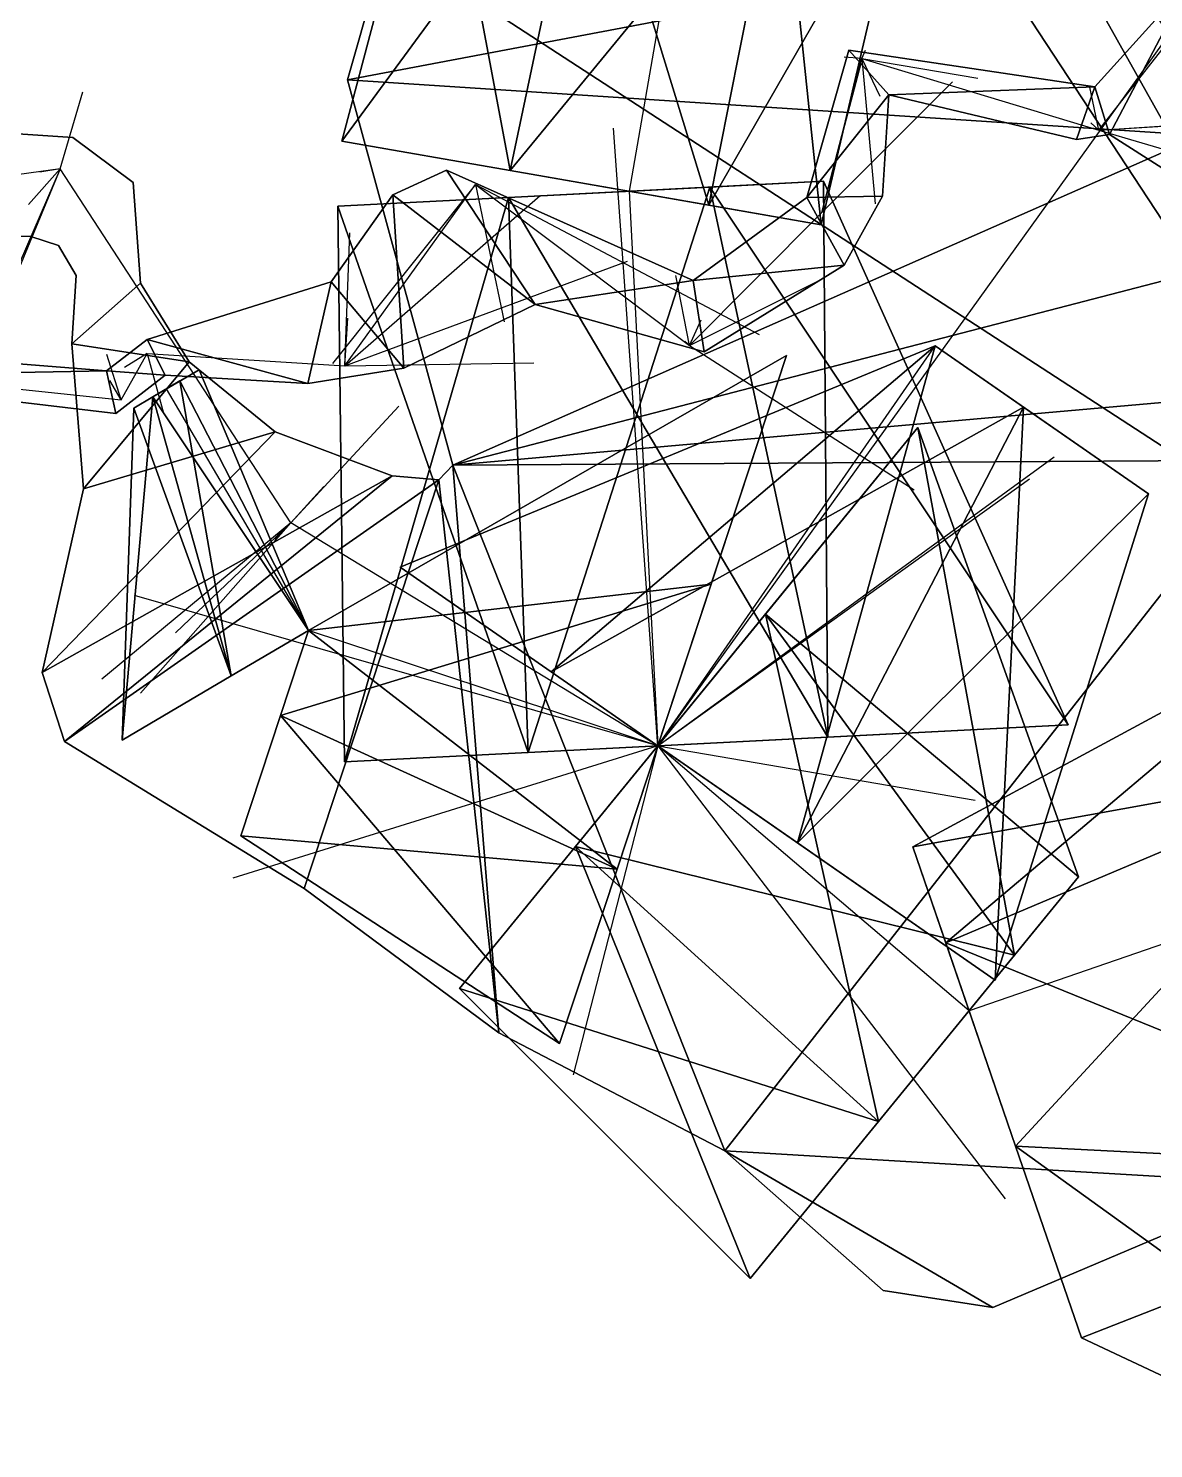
# Model space of a CAD drawing. Extents: x 271818 to 271947, y 5067178 to 5068401.
# Drawn here: x 271844.48 to 271854.89, y 5067235.43 to 5067248.57 of the extents above; entities that cross this region are included whole.
import ezdxf

# ---------------------------------------------------------------- set-up
doc = ezdxf.new("R2010")
doc.units = 0
doc.layers.add('CENTERLINE', color=4, linetype='CONTINUOUS')
doc.layers.add('WALLS', color=7, linetype='CONTINUOUS')

msp = doc.modelspace()

# ---------------------------------------------------------------- linework, layer by layer
at = {"layer": 'CENTERLINE'}
for p, q in [((271850.629, 5067250.442, 804.785), (271850.042, 5067247.06, 801.985)), ((271851.822, 5067246.862, 784.782), (271852.191, 5067248.289, 784.799)), ((271852.191, 5067248.289, 784.799), (271854.385, 5067247.625, 784.283)), ((271854.385, 5067247.625, 784.283), (271858.884, 5067247.915, 774.064)), ((271844.777, 5067247.266, 801.899), (271840.219, 5067246.659, 801.946)), ((271846.912, 5067243.995, 801.322), (271844.777, 5067247.266, 801.899)), ((271847.411, 5067245.446, 786.703), (271848.618, 5067247.121, 785.998)), ((271848.618, 5067247.121, 785.998), (271850.599, 5067245.633, 785.519)), ((271850.042, 5067247.06, 801.985), (271850.305, 5067241.932, 800.014)), ((271850.599, 5067245.633, 785.519), (271851.822, 5067246.862, 784.782)), ((271840.869, 5067245.597, 787.58), (271845.343, 5067245.132, 787.193)), ((271845.343, 5067245.132, 787.193), (271845.583, 5067245.561, 786.831)), ((271845.583, 5067245.561, 786.831), (271847.411, 5067245.446, 786.703)), ((271850.305, 5067241.932, 800.014), (271852.871, 5067245.63, 801.468)), ((271847.074, 5067242.998, 800.276), (271845.761, 5067245.233, 800.719)), ((271850.305, 5067241.932, 800.014), (271846.912, 5067243.995, 801.322)), ((271850.305, 5067241.932, 800.014), (271847.074, 5067242.998, 800.276)), ((271853.185, 5067239.482, 798.81), (271850.305, 5067241.932, 800.014)), ((271857.18, 5067240.858, 797.718), (271853.185, 5067239.482, 798.81))]:
    msp.add_line(p, q, dxfattribs=at)
at = {"layer": 'SPLAY_SHOTS'}
for p, q in [((271850.305, 5067241.932, 800.014), (271860.515, 5067256.133, 806.311)), ((271854.385, 5067247.625, 784.283), (271859.745, 5067254.482, 788.853)), ((271852.191, 5067248.289, 784.799), (271852.029, 5067248.301, 784.295)), ((271852.191, 5067248.289, 784.799), (271852.225, 5067248.365, 785.373)), ((271852.191, 5067248.289, 784.799), (271852.316, 5067246.945, 784.804)), ((271852.191, 5067248.289, 784.799), (271852.36, 5067247.939, 784.836)), ((271852.191, 5067248.289, 784.799), (271853.265, 5067248.107, 784.759)), ((271851.822, 5067246.862, 784.782), (271852.185, 5067248.244, 784.733)), ((271851.822, 5067246.862, 784.782), (271853.031, 5067248.071, 784.13)), ((271854.385, 5067247.625, 784.283), (271854.3, 5067248.023, 784.338)), ((271844.777, 5067247.266, 801.899), (271844.986, 5067247.979, 802.352)), ((271854.385, 5067247.625, 784.283), (271858.807, 5067247.902, 774.237)), ((271850.305, 5067241.932, 800.014), (271849.897, 5067247.642, 802.12)), ((271854.385, 5067247.625, 784.283), (271854.312, 5067247.692, 783.661)), ((271854.385, 5067247.625, 784.283), (271854.724, 5067247.648, 783.494)), ((271854.385, 5067247.625, 784.283), (271856.516, 5067246.993, 783.823)), ((271844.777, 5067247.266, 801.899), (271844.282, 5067246.118, 801.927)), ((271844.777, 5067247.266, 801.899), (271844.402, 5067246.357, 801.405)), ((271844.777, 5067247.266, 801.899), (271844.486, 5067246.939, 802.651)), ((271844.777, 5067247.266, 801.899), (271844.589, 5067247.237, 803.407)), ((271848.618, 5067247.121, 785.998), (271847.296, 5067245.466, 786.514)), ((271848.618, 5067247.121, 785.998), (271848.883, 5067245.853, 786.104)), ((271848.618, 5067247.121, 785.998), (271851.243, 5067245.736, 785.633)), ((271847.411, 5067245.446, 786.703), (271849.218, 5067247.021, 786.106)), ((271847.411, 5067245.446, 786.703), (271847.457, 5067246.676, 786.484)), ((271847.411, 5067245.446, 786.703), (271850.026, 5067246.412, 786.065)), ((271850.599, 5067245.633, 785.519), (271850.473, 5067246.281, 785.505)), ((271850.599, 5067245.633, 785.519), (271851.817, 5067246.245, 785.308)), ((271847.411, 5067245.446, 786.703), (271847.437, 5067245.886, 787.915)), ((271850.599, 5067245.633, 785.519), (271850.706, 5067245.87, 786.339)), ((271850.599, 5067245.633, 785.519), (271850.555, 5067245.671, 784.962)), ((271845.343, 5067245.132, 787.193), (271845.21, 5067245.55, 787.362)), ((271845.583, 5067245.561, 786.831), (271845.372, 5067245.431, 788.026)), ((271845.583, 5067245.561, 786.831), (271845.735, 5067245.007, 786.963)), ((271850.599, 5067245.633, 785.519), (271852.675, 5067244.299, 785.273)), ((271847.411, 5067245.446, 786.703), (271849.159, 5067245.473, 786.621)), ((271847.411, 5067245.446, 786.703), (271847.443, 5067245.456, 785.704)), ((271845.343, 5067245.132, 787.193), (271845.236, 5067245.311, 787.558)), ((271846.912, 5067243.995, 801.322), (271847.909, 5067245.072, 801.822)), ((271850.305, 5067241.932, 800.014), (271853.971, 5067244.604, 801.865)), ((271846.912, 5067243.995, 801.322), (271847.215, 5067244.33, 801.044)), ((271850.305, 5067241.932, 800.014), (271853.742, 5067244.4, 801.454)), ((271846.912, 5067243.995, 801.322), (271845.163, 5067242.549, 801.354)), ((271846.912, 5067243.995, 801.322), (271845.521, 5067242.418, 801.659)), ((271846.912, 5067243.995, 801.322), (271845.846, 5067242.977, 800.379)), ((271846.912, 5067243.995, 801.322), (271846.765, 5067243.84, 800.03)), ((271850.305, 5067241.932, 800.014), (271845.465, 5067243.321, 801.186)), ((271850.305, 5067241.932, 800.014), (271846.376, 5067240.709, 800.688)), ((271850.305, 5067241.932, 800.014), (271849.523, 5067238.888, 800.5)), ((271850.305, 5067241.932, 800.014), (271853.242, 5067241.429, 799.983)), ((271850.305, 5067241.932, 800.014), (271853.519, 5067237.741, 799.375))]:
    msp.add_line(p, q, dxfattribs=at)
at = {"layer": 'WALLS'}
for points in [[(271857.573, 5067256.107, 804.167), (271859.815, 5067241.556, 804.167), (271850.806, 5067254.671, 804.167)], [(271850.806, 5067254.671, 811.567), (271859.815, 5067241.556, 804.167), (271857.573, 5067256.107, 811.567)], [(271850.806, 5067254.671, 804.167), (271859.815, 5067241.556, 804.167), (271842.383, 5067252.883, 804.167)], [(271842.383, 5067252.883, 807.232), (271859.815, 5067241.556, 804.167), (271850.806, 5067254.671, 811.567)], [(271850.806, 5067254.671, 804.167), (271859.815, 5067241.556, 804.167), (271859.815, 5067241.556, 804.167)], [(271850.806, 5067254.671, 811.567), (271859.815, 5067241.556, 804.167), (271859.815, 5067241.556, 804.167)], [(271851.876, 5067251.508, 809.715), (271858.55, 5067241.344, 807.232), (271851.605, 5067253.718, 811.121)], [(271851.605, 5067253.718, 811.121), (271858.55, 5067241.344, 807.232), (271857.503, 5067249.892, 811.567)], [(271842.383, 5067252.883, 804.167), (271859.815, 5067241.556, 804.167), (271859.815, 5067241.556, 804.167)], [(271842.383, 5067252.883, 804.167), (271859.815, 5067241.556, 804.167), (271842.383, 5067252.883, 807.232)], [(271842.383, 5067252.883, 807.232), (271859.815, 5067241.556, 804.167), (271859.815, 5067241.556, 804.167)], [(271848.448, 5067251.637, 806.18), (271848.448, 5067251.637, 802.553), (271847.434, 5067248.089, 803.907)], [(271847.434, 5067248.089, 803.907), (271848.448, 5067251.637, 802.553), (271847.434, 5067248.089, 802.042)], [(271848.448, 5067251.637, 802.553), (271847.434, 5067248.089, 802.042), (271855.327, 5067249.584, 800.7)], [(271855.327, 5067249.584, 803.729), (271847.434, 5067248.089, 803.907), (271848.448, 5067251.637, 806.18)], [(271851.876, 5067251.508, 808.721), (271857.503, 5067249.892, 804.167), (271858.55, 5067241.344, 804.167)], [(271851.876, 5067251.508, 808.721), (271858.55, 5067241.344, 804.167), (271851.876, 5067251.508, 809.715)], [(271851.876, 5067251.508, 809.715), (271858.55, 5067241.344, 804.167), (271858.55, 5067241.344, 807.232)], [(271847.382, 5067247.522, 802.731), (271849.65, 5067250.612, 806.785), (271848.265, 5067250.853, 805.613)], [(271847.382, 5067247.522, 802.731), (271848.265, 5067250.853, 805.613), (271847.382, 5067247.522, 801.985)], [(271847.382, 5067247.522, 801.985), (271848.265, 5067250.853, 805.613), (271848.265, 5067250.853, 804.785)], [(271847.382, 5067247.522, 801.985), (271848.265, 5067250.853, 804.785), (271848.94, 5067247.251, 801.985)], [(271848.94, 5067247.251, 801.985), (271848.265, 5067250.853, 804.785), (271849.65, 5067250.612, 804.785)], [(271848.94, 5067247.251, 803.785), (271849.65, 5067250.612, 806.785), (271847.382, 5067247.522, 802.731)], [(271848.94, 5067247.251, 801.985), (271849.65, 5067250.612, 804.785), (271850.776, 5067246.932, 801.985)], [(271848.94, 5067247.251, 803.785), (271851.446, 5067250.3, 806.785), (271849.65, 5067250.612, 806.785)], [(271850.776, 5067246.932, 801.985), (271849.65, 5067250.612, 804.785), (271851.446, 5067250.3, 804.785)], [(271850.776, 5067246.932, 803.785), (271851.446, 5067250.3, 806.785), (271848.94, 5067247.251, 803.785)], [(271850.776, 5067246.932, 801.985), (271851.446, 5067250.3, 804.785), (271851.815, 5067246.751, 801.985)], [(271850.776, 5067246.932, 803.785), (271852.6, 5067250.099, 805.613), (271851.446, 5067250.3, 806.785)], [(271851.815, 5067246.751, 801.985), (271851.446, 5067250.3, 804.785), (271852.6, 5067250.099, 804.785)], [(271857.82, 5067246.72, 774.726), (271855.037, 5067250.228, 777.982), (271854.259, 5067249.353, 776.81)], [(271858.443, 5067247.42, 772.464), (271854.259, 5067249.353, 775.153), (271855.037, 5067250.228, 773.982)], [(271851.815, 5067246.751, 802.731), (271852.6, 5067250.099, 805.613), (271850.776, 5067246.932, 803.785)], [(271851.815, 5067246.751, 801.985), (271852.6, 5067250.099, 804.785), (271851.815, 5067246.751, 802.731)], [(271851.815, 5067246.751, 802.731), (271852.6, 5067250.099, 804.785), (271852.6, 5067250.099, 805.613)], [(271855.327, 5067249.584, 800.7), (271847.434, 5067248.089, 802.042), (271855.331, 5067247.576, 799.362)], [(271855.331, 5067247.576, 802.023), (271847.434, 5067248.089, 803.907), (271855.327, 5067249.584, 803.729)], [(271857.82, 5067246.72, 774.726), (271854.259, 5067249.353, 776.81), (271857.82, 5067246.72, 773.401)], [(271857.82, 5067246.72, 773.401), (271854.259, 5067249.353, 776.81), (271854.259, 5067249.353, 775.153)], [(271857.82, 5067246.72, 773.401), (271854.259, 5067249.353, 775.153), (271858.443, 5067247.42, 772.464)], [(271855.225, 5067249.001, 784.951), (271855.225, 5067249.001, 783.025), (271854.346, 5067248.026, 785.805)], [(271854.346, 5067248.026, 785.805), (271855.225, 5067249.001, 783.025), (271854.346, 5067248.026, 783.65)], [(271854.346, 5067248.026, 783.65), (271854.482, 5067247.586, 783.584), (271855.225, 5067249.001, 783.025)], [(271855.225, 5067249.001, 784.951), (271854.482, 5067247.586, 785.894), (271854.346, 5067248.026, 785.805)], [(271855.225, 5067249.001, 783.025), (271854.482, 5067247.586, 783.584), (271855.553, 5067246.905, 782.684)], [(271855.553, 5067246.905, 784.906), (271854.482, 5067247.586, 785.894), (271855.225, 5067249.001, 784.951)], [(271852.073, 5067248.366, 785.069), (271852.073, 5067248.366, 784.277), (271851.684, 5067247.003, 785.27)], [(271851.684, 5067247.003, 785.27), (271852.073, 5067248.366, 784.277), (271851.684, 5067247.003, 784.183)], [(271852.442, 5067247.951, 784.289), (271852.073, 5067248.366, 784.277), (271851.684, 5067247.003, 784.183)], [(271851.684, 5067247.003, 785.27), (271852.073, 5067248.366, 785.069), (271852.442, 5067247.951, 785.132)], [(271854.346, 5067248.026, 785.805), (271854.346, 5067248.026, 783.65), (271852.073, 5067248.366, 785.069)], [(271852.073, 5067248.366, 785.069), (271854.346, 5067248.026, 783.65), (271852.073, 5067248.366, 784.277)], [(271854.346, 5067248.026, 783.65), (271852.073, 5067248.366, 784.277), (271852.442, 5067247.951, 784.289)], [(271852.442, 5067247.951, 785.132), (271852.073, 5067248.366, 785.069), (271854.346, 5067248.026, 785.805)], [(271847.434, 5067248.089, 803.907), (271847.434, 5067248.089, 802.042), (271848.411, 5067244.527, 802.556)], [(271848.411, 5067244.527, 802.556), (271847.434, 5067248.089, 802.042), (271848.411, 5067244.527, 800.54)], [(271847.434, 5067248.089, 802.042), (271848.411, 5067244.527, 800.54), (271855.331, 5067247.576, 799.362)], [(271855.331, 5067247.576, 802.023), (271848.411, 5067244.527, 802.556), (271847.434, 5067248.089, 803.907)], [(271854.346, 5067248.026, 783.65), (271852.442, 5067247.951, 784.289), (271854.178, 5067247.538, 783.588)], [(271854.178, 5067247.538, 785.87), (271852.442, 5067247.951, 785.132), (271854.346, 5067248.026, 785.805)], [(271854.346, 5067248.026, 783.65), (271854.178, 5067247.538, 783.588), (271854.482, 5067247.586, 783.584)], [(271854.482, 5067247.586, 785.894), (271854.178, 5067247.538, 785.87), (271854.346, 5067248.026, 785.805)], [(271852.442, 5067247.951, 784.289), (271851.684, 5067247.003, 784.183), (271852.385, 5067247.016, 784.192)], [(271852.385, 5067247.016, 785.267), (271851.684, 5067247.003, 785.27), (271852.442, 5067247.951, 785.132)], [(271852.385, 5067247.016, 785.267), (271852.385, 5067247.016, 784.192), (271852.442, 5067247.951, 785.132)], [(271852.442, 5067247.951, 785.132), (271852.385, 5067247.016, 784.192), (271852.442, 5067247.951, 784.289)], [(271852.442, 5067247.951, 785.132), (271852.442, 5067247.951, 784.289), (271854.178, 5067247.538, 785.87)], [(271854.178, 5067247.538, 785.87), (271852.442, 5067247.951, 784.289), (271854.178, 5067247.538, 783.588)], [(271844.896, 5067247.558, 802.742), (271844.896, 5067247.558, 801.32), (271843.507, 5067247.649, 803.172)], [(271843.507, 5067247.649, 803.172), (271844.896, 5067247.558, 801.32), (271843.507, 5067247.649, 801.821)], [(271845.453, 5067247.142, 802.769), (271845.453, 5067247.142, 801.421), (271844.896, 5067247.558, 802.742)], [(271844.896, 5067247.558, 802.742), (271845.453, 5067247.142, 801.421), (271844.896, 5067247.558, 801.32)], [(271848.94, 5067247.251, 801.985), (271848.94, 5067247.251, 803.785), (271847.382, 5067247.522, 802.731)], [(271848.94, 5067247.251, 801.985), (271847.382, 5067247.522, 802.731), (271847.382, 5067247.522, 801.985)], [(271855.331, 5067247.576, 799.362), (271848.411, 5067244.527, 800.54), (271855.384, 5067246.335, 798.037)], [(271855.384, 5067246.335, 801.239), (271848.411, 5067244.527, 802.556), (271855.331, 5067247.576, 802.023)], [(271854.178, 5067247.538, 785.87), (271854.178, 5067247.538, 783.588), (271854.482, 5067247.586, 785.894)], [(271854.482, 5067247.586, 785.894), (271854.178, 5067247.538, 783.588), (271854.482, 5067247.586, 783.584)], [(271854.482, 5067247.586, 785.894), (271854.482, 5067247.586, 783.584), (271855.553, 5067246.905, 784.906)], [(271855.553, 5067246.905, 784.906), (271854.482, 5067247.586, 783.584), (271855.553, 5067246.905, 782.684)], [(271848.352, 5067247.256, 786.812), (271848.352, 5067247.256, 785.385), (271847.855, 5067247.028, 786.868)], [(271847.855, 5067247.028, 786.868), (271848.352, 5067247.256, 785.385), (271847.855, 5067247.028, 785.499)], [(271848.352, 5067247.256, 785.385), (271847.855, 5067247.028, 785.499), (271849.172, 5067246.014, 785.288)], [(271849.172, 5067246.014, 786.715), (271847.855, 5067247.028, 786.868), (271848.352, 5067247.256, 786.812)], [(271850.633, 5067246.236, 785.954), (271850.633, 5067246.236, 784.851), (271848.352, 5067247.256, 786.812)], [(271848.352, 5067247.256, 786.812), (271850.633, 5067246.236, 784.851), (271848.352, 5067247.256, 785.385)], [(271848.352, 5067247.256, 785.385), (271849.172, 5067246.014, 785.288), (271850.633, 5067246.236, 784.851)], [(271850.633, 5067246.236, 785.954), (271849.172, 5067246.014, 786.715), (271848.352, 5067247.256, 786.812)], [(271848.94, 5067247.251, 801.985), (271850.776, 5067246.932, 801.985), (271851.815, 5067246.751, 801.985)], [(271848.94, 5067247.251, 801.985), (271851.815, 5067246.751, 801.985), (271851.815, 5067246.751, 802.731)], [(271848.94, 5067247.251, 801.985), (271851.815, 5067246.751, 802.731), (271850.776, 5067246.932, 803.785)], [(271848.94, 5067247.251, 801.985), (271850.776, 5067246.932, 803.785), (271848.94, 5067247.251, 803.785)], [(271845.522, 5067246.211, 802.844), (271845.522, 5067246.211, 801.161), (271845.453, 5067247.142, 802.769)], [(271845.453, 5067247.142, 802.769), (271845.522, 5067246.211, 801.161), (271845.453, 5067247.142, 801.421)], [(271848.925, 5067247.002, 801.985), (271851.839, 5067247.152, 801.985), (271850.786, 5067247.098, 801.985)], [(271848.925, 5067247.002, 801.985), (271851.839, 5067247.152, 802.731), (271851.839, 5067247.152, 801.985)], [(271848.925, 5067247.002, 801.985), (271850.786, 5067247.098, 803.785), (271851.839, 5067247.152, 802.731)], [(271851.877, 5067242.012, 800.014), (271848.925, 5067247.002, 801.985), (271850.786, 5067247.098, 801.985)], [(271849.105, 5067241.87, 802.214), (271850.786, 5067247.098, 803.785), (271848.925, 5067247.002, 803.785)], [(271848.925, 5067247.002, 801.985), (271848.925, 5067247.002, 803.785), (271850.786, 5067247.098, 803.785)], [(271851.877, 5067242.012, 802.214), (271850.786, 5067247.098, 803.785), (271849.105, 5067241.87, 802.214)], [(271854.1, 5067242.127, 800.014), (271850.786, 5067247.098, 801.985), (271851.839, 5067247.152, 801.985)], [(271851.877, 5067242.012, 802.214), (271851.839, 5067247.152, 802.731), (271850.786, 5067247.098, 803.785)], [(271851.877, 5067242.012, 800.014), (271850.786, 5067247.098, 801.985), (271854.1, 5067242.127, 800.014)], [(271854.1, 5067242.127, 800.014), (271851.839, 5067247.152, 801.985), (271854.1, 5067242.127, 800.925)], [(271854.1, 5067242.127, 800.925), (271851.839, 5067247.152, 801.985), (271851.839, 5067247.152, 802.731)], [(271854.1, 5067242.127, 800.925), (271851.839, 5067247.152, 802.731), (271851.877, 5067242.012, 802.214)], [(271847.855, 5067247.028, 786.868), (271847.855, 5067247.028, 785.499), (271847.285, 5067246.221, 787.046)], [(271847.285, 5067246.221, 787.046), (271847.855, 5067247.028, 785.499), (271847.285, 5067246.221, 785.948)], [(271847.855, 5067247.028, 785.499), (271847.285, 5067246.221, 785.948), (271847.955, 5067245.424, 785.969)], [(271847.955, 5067245.424, 787.144), (271847.285, 5067246.221, 787.046), (271847.855, 5067247.028, 786.868)], [(271847.409, 5067241.783, 800.925), (271848.925, 5067247.002, 803.785), (271847.345, 5067246.921, 802.731)], [(271849.105, 5067241.87, 800.014), (271847.345, 5067246.921, 801.985), (271848.925, 5067247.002, 801.985)], [(271848.925, 5067247.002, 801.985), (271847.345, 5067246.921, 802.731), (271848.925, 5067247.002, 803.785)], [(271848.925, 5067247.002, 801.985), (271847.345, 5067246.921, 801.985), (271847.345, 5067246.921, 802.731)], [(271849.105, 5067241.87, 802.214), (271848.925, 5067247.002, 803.785), (271847.409, 5067241.783, 800.925)], [(271847.855, 5067247.028, 785.499), (271847.955, 5067245.424, 785.969), (271849.172, 5067246.014, 785.288)], [(271849.172, 5067246.014, 786.715), (271847.955, 5067245.424, 787.144), (271847.855, 5067247.028, 786.868)], [(271849.105, 5067241.87, 800.014), (271848.925, 5067247.002, 801.985), (271851.877, 5067242.012, 800.014)], [(271851.684, 5067247.003, 785.27), (271851.684, 5067247.003, 784.183), (271850.633, 5067246.236, 785.954)], [(271850.633, 5067246.236, 785.954), (271851.684, 5067247.003, 784.183), (271850.633, 5067246.236, 784.851)], [(271851.684, 5067247.003, 784.183), (271850.633, 5067246.236, 784.851), (271852.028, 5067246.378, 784.255)], [(271852.028, 5067246.378, 785.491), (271850.633, 5067246.236, 785.954), (271851.684, 5067247.003, 785.27)], [(271851.684, 5067247.003, 784.183), (271852.028, 5067246.378, 784.255), (271852.385, 5067247.016, 784.192)], [(271852.385, 5067247.016, 785.267), (271852.028, 5067246.378, 785.491), (271851.684, 5067247.003, 785.27)], [(271852.028, 5067246.378, 785.491), (271852.028, 5067246.378, 784.255), (271852.385, 5067247.016, 785.267)], [(271852.385, 5067247.016, 785.267), (271852.028, 5067246.378, 784.255), (271852.385, 5067247.016, 784.192)], [(271847.409, 5067241.783, 800.925), (271847.345, 5067246.921, 802.731), (271847.409, 5067241.783, 800.014)], [(271847.409, 5067241.783, 800.014), (271847.345, 5067246.921, 802.731), (271847.345, 5067246.921, 801.985)], [(271847.409, 5067241.783, 800.014), (271847.345, 5067246.921, 801.985), (271849.105, 5067241.87, 800.014)], [(271843.001, 5067246.659, 803.327), (271843.001, 5067246.659, 801.662), (271844.507, 5067246.643, 802.69)], [(271844.507, 5067246.643, 802.69), (271843.001, 5067246.659, 801.662), (271844.507, 5067246.643, 801.264)], [(271844.507, 5067246.643, 802.69), (271844.507, 5067246.643, 801.264), (271844.761, 5067246.557, 802.692)], [(271844.761, 5067246.557, 802.692), (271844.507, 5067246.643, 801.264), (271844.761, 5067246.557, 801.328)], [(271844.761, 5067246.557, 802.692), (271844.761, 5067246.557, 801.328), (271844.926, 5067246.28, 802.788)], [(271844.926, 5067246.28, 802.788), (271844.761, 5067246.557, 801.328), (271844.926, 5067246.28, 801.38)], [(271855.384, 5067246.335, 798.037), (271848.411, 5067244.527, 800.54), (271855.633, 5067245.165, 796.493)], [(271855.633, 5067245.165, 800.24), (271848.411, 5067244.527, 802.556), (271855.384, 5067246.335, 801.239)], [(271850.633, 5067246.236, 784.851), (271850.733, 5067245.576, 784.95), (271852.028, 5067246.378, 784.255)], [(271852.028, 5067246.378, 785.491), (271850.733, 5067245.576, 785.876), (271850.633, 5067246.236, 785.954)], [(271850.733, 5067245.576, 785.876), (271850.733, 5067245.576, 784.95), (271852.028, 5067246.378, 785.491)], [(271852.028, 5067246.378, 785.491), (271850.733, 5067245.576, 784.95), (271852.028, 5067246.378, 784.255)], [(271844.926, 5067246.28, 802.788), (271844.926, 5067246.28, 801.38), (271844.886, 5067245.648, 802.945)], [(271844.886, 5067245.648, 802.945), (271844.926, 5067246.28, 801.38), (271844.886, 5067245.648, 801.424)], [(271845.522, 5067246.211, 802.519), (271845.522, 5067246.211, 800.991), (271844.886, 5067245.648, 802.423)], [(271844.886, 5067245.648, 802.423), (271845.522, 5067246.211, 800.991), (271844.886, 5067245.648, 800.949)], [(271845.522, 5067246.211, 800.991), (271844.886, 5067245.648, 800.949), (271845.972, 5067245.483, 800.741)], [(271845.972, 5067245.483, 801.748), (271844.886, 5067245.648, 802.423), (271845.522, 5067246.211, 802.519)], [(271844.886, 5067245.648, 802.945), (271844.886, 5067245.648, 801.424), (271845.522, 5067246.211, 802.844)], [(271845.522, 5067246.211, 802.844), (271844.886, 5067245.648, 801.424), (271845.522, 5067246.211, 801.161)], [(271845.972, 5067245.483, 801.748), (271845.972, 5067245.483, 800.741), (271845.522, 5067246.211, 802.519)], [(271845.522, 5067246.211, 802.519), (271845.972, 5067245.483, 800.741), (271845.522, 5067246.211, 800.991)], [(271847.285, 5067246.221, 787.046), (271847.285, 5067246.221, 785.948), (271845.581, 5067245.688, 787.195)], [(271845.581, 5067245.688, 787.195), (271847.285, 5067246.221, 785.948), (271845.581, 5067245.688, 786.428)], [(271847.285, 5067246.221, 785.948), (271845.581, 5067245.688, 786.428), (271847.067, 5067245.283, 786.015)], [(271847.067, 5067245.283, 787.18), (271845.581, 5067245.688, 787.195), (271847.285, 5067246.221, 787.046)], [(271847.285, 5067246.221, 785.948), (271847.067, 5067245.283, 786.015), (271847.955, 5067245.424, 785.969)], [(271847.955, 5067245.424, 787.144), (271847.067, 5067245.283, 787.18), (271847.285, 5067246.221, 787.046)], [(271850.633, 5067246.236, 784.851), (271849.172, 5067246.014, 785.288), (271850.733, 5067245.576, 784.95)], [(271850.733, 5067245.576, 785.876), (271849.172, 5067246.014, 786.715), (271850.633, 5067246.236, 785.954)], [(271847.955, 5067245.424, 787.144), (271847.955, 5067245.424, 785.969), (271849.172, 5067246.014, 786.715)], [(271849.172, 5067246.014, 786.715), (271847.955, 5067245.424, 785.969), (271849.172, 5067246.014, 785.288)], [(271849.172, 5067246.014, 786.715), (271849.172, 5067246.014, 785.288), (271850.733, 5067245.576, 785.876)], [(271850.733, 5067245.576, 785.876), (271849.172, 5067246.014, 785.288), (271850.733, 5067245.576, 784.95)], [(271845.205, 5067245.4, 787.588), (271845.205, 5067245.4, 786.533), (271840.871, 5067245.745, 788.308)], [(271840.871, 5067245.745, 788.308), (271845.205, 5067245.4, 786.533), (271840.871, 5067245.745, 786.962)], [(271840.871, 5067245.745, 786.962), (271842.401, 5067245.348, 786.758), (271845.205, 5067245.4, 786.533)], [(271845.205, 5067245.4, 787.588), (271842.401, 5067245.348, 787.971), (271840.871, 5067245.745, 788.308)], [(271844.886, 5067245.648, 802.423), (271844.886, 5067245.648, 800.949), (271844.995, 5067244.307, 802.181)], [(271844.995, 5067244.307, 802.181), (271844.886, 5067245.648, 800.949), (271844.995, 5067244.307, 800.831)], [(271844.886, 5067245.648, 800.949), (271844.995, 5067244.307, 800.831), (271845.972, 5067245.483, 800.741)], [(271845.972, 5067245.483, 801.748), (271844.995, 5067244.307, 802.181), (271844.886, 5067245.648, 802.423)], [(271845.581, 5067245.688, 787.195), (271845.581, 5067245.688, 786.428), (271845.205, 5067245.4, 787.588)], [(271845.205, 5067245.4, 787.588), (271845.581, 5067245.688, 786.428), (271845.205, 5067245.4, 786.533)], [(271845.581, 5067245.688, 786.428), (271845.205, 5067245.4, 786.533), (271845.749, 5067245.358, 786.451)], [(271845.749, 5067245.358, 787.195), (271845.205, 5067245.4, 787.588), (271845.581, 5067245.688, 787.195)], [(271845.581, 5067245.688, 786.428), (271845.749, 5067245.358, 786.451), (271847.067, 5067245.283, 786.015)], [(271847.067, 5067245.283, 787.18), (271845.749, 5067245.358, 787.195), (271845.581, 5067245.688, 787.195)], [(271850.798, 5067243.426, 800.014), (271847.074, 5067242.998, 799.876), (271851.496, 5067245.54, 800.014)], [(271851.496, 5067245.54, 800.014), (271847.074, 5067242.998, 799.876), (271847.074, 5067242.998, 800.11)], [(271851.496, 5067245.54, 800.014), (271847.074, 5067242.998, 800.11), (271851.496, 5067245.54, 800.925)], [(271851.496, 5067245.54, 800.925), (271847.074, 5067242.998, 800.11), (271847.074, 5067242.998, 800.98)], [(271851.496, 5067245.54, 800.925), (271847.074, 5067242.998, 800.98), (271850.798, 5067243.426, 802.214)], [(271849.318, 5067242.616, 802.214), (271852.871, 5067245.63, 802.568), (271847.923, 5067243.585, 800.925)], [(271847.923, 5067243.585, 800.925), (271852.871, 5067245.63, 802.568), (271852.871, 5067245.63, 801.923)], [(271847.923, 5067243.585, 800.925), (271852.871, 5067245.63, 801.923), (271847.923, 5067243.585, 800.014)], [(271847.923, 5067243.585, 800.014), (271852.871, 5067245.63, 801.923), (271852.871, 5067245.63, 801.468)], [(271847.923, 5067243.585, 800.014), (271852.871, 5067245.63, 801.468), (271849.318, 5067242.616, 800.014)], [(271849.318, 5067242.616, 800.014), (271852.871, 5067245.63, 801.468), (271851.598, 5067241.034, 800.014)], [(271849.318, 5067242.616, 802.214), (271853.688, 5067245.063, 802.568), (271852.871, 5067245.63, 802.568)], [(271849.318, 5067242.616, 800.014), (271852.871, 5067245.63, 801.468), (271852.871, 5067245.63, 801.468)], [(271849.929, 5067240.791, 800.014), (271850.798, 5067243.426, 800.014), (271851.496, 5067245.54, 800.014)], [(271849.929, 5067240.791, 800.014), (271851.496, 5067245.54, 800.014), (271851.496, 5067245.54, 800.925)], [(271849.929, 5067240.791, 800.014), (271851.496, 5067245.54, 800.925), (271850.798, 5067243.426, 802.214)], [(271851.598, 5067241.034, 800.014), (271852.871, 5067245.63, 801.468), (271853.688, 5067245.063, 801.468)], [(271852.871, 5067245.63, 801.468), (271854.843, 5067244.261, 801.468), (271853.688, 5067245.063, 801.468)], [(271852.871, 5067245.63, 801.468), (271854.843, 5067244.261, 801.923), (271854.843, 5067244.261, 801.468)], [(271852.871, 5067245.63, 801.468), (271853.688, 5067245.063, 802.568), (271854.843, 5067244.261, 801.923)], [(271852.871, 5067245.63, 801.468), (271852.871, 5067245.63, 802.568), (271853.688, 5067245.063, 802.568)], [(271852.871, 5067245.63, 801.468), (271852.871, 5067245.63, 801.923), (271852.871, 5067245.63, 802.568)], [(271852.871, 5067245.63, 801.468), (271852.871, 5067245.63, 801.468), (271852.871, 5067245.63, 801.923)], [(271845.205, 5067245.4, 786.533), (271842.401, 5067245.348, 786.758), (271845.292, 5067245.005, 786.561)], [(271845.292, 5067245.005, 787.523), (271842.401, 5067245.348, 787.971), (271845.205, 5067245.4, 787.588)], [(271845.972, 5067245.483, 800.741), (271844.995, 5067244.307, 800.831), (271846.766, 5067244.836, 800.667)], [(271846.766, 5067244.836, 802.061), (271844.995, 5067244.307, 802.181), (271845.972, 5067245.483, 801.748)], [(271845.205, 5067245.4, 786.533), (271845.292, 5067245.005, 786.561), (271845.749, 5067245.358, 786.451)], [(271845.749, 5067245.358, 787.195), (271845.292, 5067245.005, 787.523), (271845.205, 5067245.4, 787.588)], [(271845.636, 5067245.159, 800.719), (271846.063, 5067245.41, 800.719), (271845.886, 5067245.306, 800.719)], [(271845.636, 5067245.159, 800.719), (271846.063, 5067245.41, 801.05), (271846.063, 5067245.41, 800.719)], [(271845.636, 5067245.159, 800.719), (271845.886, 5067245.306, 801.519), (271846.063, 5067245.41, 801.05)], [(271847.074, 5067242.998, 800.11), (271845.886, 5067245.306, 800.719), (271846.063, 5067245.41, 800.719)], [(271847.074, 5067242.998, 801.976), (271846.063, 5067245.41, 801.05), (271845.886, 5067245.306, 801.519)], [(271846.766, 5067244.836, 802.061), (271846.766, 5067244.836, 800.667), (271845.972, 5067245.483, 801.748)], [(271845.972, 5067245.483, 801.748), (271846.766, 5067244.836, 800.667), (271845.972, 5067245.483, 800.741)], [(271847.074, 5067242.998, 800.11), (271846.063, 5067245.41, 800.719), (271847.074, 5067242.998, 800.98)], [(271847.074, 5067242.998, 800.98), (271846.063, 5067245.41, 800.719), (271846.063, 5067245.41, 801.05)], [(271847.074, 5067242.998, 800.98), (271846.063, 5067245.41, 801.05), (271847.074, 5067242.998, 801.976)], [(271847.067, 5067245.283, 787.18), (271847.067, 5067245.283, 786.015), (271847.955, 5067245.424, 787.144)], [(271847.955, 5067245.424, 787.144), (271847.067, 5067245.283, 786.015), (271847.955, 5067245.424, 785.969)], [(271842.401, 5067245.348, 787.971), (271842.401, 5067245.348, 786.758), (271845.292, 5067245.005, 787.523)], [(271845.292, 5067245.005, 787.523), (271842.401, 5067245.348, 786.758), (271845.292, 5067245.005, 786.561)], [(271845.292, 5067245.005, 787.523), (271845.292, 5067245.005, 786.561), (271845.749, 5067245.358, 787.195)], [(271845.749, 5067245.358, 787.195), (271845.292, 5067245.005, 786.561), (271845.749, 5067245.358, 786.451)], [(271847.074, 5067242.998, 799.876), (271845.636, 5067245.159, 800.719), (271845.886, 5067245.306, 800.719)], [(271846.36, 5067242.578, 801.976), (271845.886, 5067245.306, 801.519), (271845.636, 5067245.159, 801.519)], [(271845.636, 5067245.159, 800.719), (271845.636, 5067245.159, 801.519), (271845.886, 5067245.306, 801.519)], [(271845.749, 5067245.358, 787.195), (271845.749, 5067245.358, 786.451), (271847.067, 5067245.283, 787.18)], [(271847.067, 5067245.283, 787.18), (271845.749, 5067245.358, 786.451), (271847.067, 5067245.283, 786.015)], [(271847.074, 5067242.998, 799.876), (271845.886, 5067245.306, 800.719), (271847.074, 5067242.998, 800.11)], [(271847.074, 5067242.998, 801.976), (271845.886, 5067245.306, 801.519), (271846.36, 5067242.578, 801.976)], [(271846.36, 5067242.578, 801.976), (271845.636, 5067245.159, 801.519), (271845.35, 5067241.984, 800.98)], [(271845.35, 5067241.984, 800.98), (271845.636, 5067245.159, 801.519), (271845.459, 5067245.055, 801.05)], [(271846.36, 5067242.578, 799.876), (271845.459, 5067245.055, 800.719), (271845.636, 5067245.159, 800.719)], [(271845.636, 5067245.159, 800.719), (271845.459, 5067245.055, 801.05), (271845.636, 5067245.159, 801.519)], [(271845.636, 5067245.159, 800.719), (271845.459, 5067245.055, 800.719), (271845.459, 5067245.055, 801.05)], [(271846.36, 5067242.578, 799.876), (271845.636, 5067245.159, 800.719), (271847.074, 5067242.998, 799.876)], [(271855.633, 5067245.165, 796.493), (271848.411, 5067244.527, 800.54), (271855.934, 5067244.573, 795.418)], [(271855.934, 5067244.573, 799.392), (271848.411, 5067244.527, 802.556), (271855.633, 5067245.165, 800.24)], [(271845.35, 5067241.984, 800.98), (271845.459, 5067245.055, 801.05), (271845.35, 5067241.984, 800.11)], [(271845.35, 5067241.984, 800.11), (271845.459, 5067245.055, 801.05), (271845.459, 5067245.055, 800.719)], [(271845.35, 5067241.984, 800.11), (271845.459, 5067245.055, 800.719), (271846.36, 5067242.578, 799.876)], [(271851.598, 5067241.034, 802.214), (271853.688, 5067245.063, 802.568), (271849.318, 5067242.616, 802.214)], [(271851.598, 5067241.034, 800.014), (271853.688, 5067245.063, 801.468), (271853.427, 5067239.765, 800.014)], [(271851.598, 5067241.034, 802.214), (271854.843, 5067244.261, 801.923), (271853.688, 5067245.063, 802.568)], [(271853.427, 5067239.765, 800.014), (271853.688, 5067245.063, 801.468), (271854.843, 5067244.261, 801.468)], [(271849.545, 5067241.002, 800.014), (271852.71, 5067244.874, 800.014), (271851.301, 5067243.15, 800.014)], [(271849.545, 5067241.002, 800.014), (271852.71, 5067244.874, 800.925), (271852.71, 5067244.874, 800.014)], [(271849.545, 5067241.002, 800.014), (271851.301, 5067243.15, 802.214), (271852.71, 5067244.874, 800.925)], [(271854.197, 5067240.721, 798.81), (271851.301, 5067243.15, 800.014), (271852.71, 5067244.874, 800.014)], [(271853.604, 5067239.995, 801.01), (271852.71, 5067244.874, 800.925), (271851.301, 5067243.15, 802.214)], [(271854.197, 5067240.721, 798.81), (271852.71, 5067244.874, 800.014), (271854.197, 5067240.721, 799.721)], [(271854.197, 5067240.721, 799.721), (271852.71, 5067244.874, 800.014), (271852.71, 5067244.874, 800.925)], [(271854.197, 5067240.721, 799.721), (271852.71, 5067244.874, 800.925), (271853.604, 5067239.995, 801.01)], [(271847.85, 5067244.427, 800.516), (271846.766, 5067244.836, 800.667), (271844.611, 5067242.611, 800.759)], [(271844.611, 5067242.611, 802.618), (271846.766, 5067244.836, 802.061), (271847.85, 5067244.427, 802.405)], [(271844.611, 5067242.611, 800.759), (271846.766, 5067244.836, 800.667), (271844.995, 5067244.307, 800.831)], [(271844.995, 5067244.307, 802.181), (271846.766, 5067244.836, 802.061), (271844.611, 5067242.611, 802.618)], [(271847.85, 5067244.427, 802.405), (271847.85, 5067244.427, 800.516), (271846.766, 5067244.836, 802.061)], [(271846.766, 5067244.836, 802.061), (271847.85, 5067244.427, 800.516), (271846.766, 5067244.836, 800.667)], [(271848.411, 5067244.527, 802.556), (271848.411, 5067244.527, 800.54), (271848.279, 5067244.392, 802.484)], [(271848.279, 5067244.392, 802.484), (271848.411, 5067244.527, 800.54), (271848.279, 5067244.392, 800.502)], [(271848.411, 5067244.527, 800.54), (271848.279, 5067244.392, 800.502), (271848.835, 5067239.276, 799.472)], [(271848.835, 5067239.276, 802.414), (271848.279, 5067244.392, 802.484), (271848.411, 5067244.527, 802.556)], [(271855.934, 5067244.573, 795.418), (271848.411, 5067244.527, 800.54), (271850.925, 5067238.186, 798.541)], [(271850.925, 5067238.186, 802.074), (271848.411, 5067244.527, 802.556), (271855.934, 5067244.573, 799.392)], [(271848.411, 5067244.527, 800.54), (271848.835, 5067239.276, 799.472), (271850.925, 5067238.186, 798.541)], [(271850.925, 5067238.186, 802.074), (271848.835, 5067239.276, 802.414), (271848.411, 5067244.527, 802.556)], [(271855.934, 5067244.573, 795.418), (271850.925, 5067238.186, 798.541), (271856.102, 5067237.881, 794.956)], [(271856.102, 5067237.881, 800.16), (271850.925, 5067238.186, 802.074), (271855.934, 5067244.573, 799.392)], [(271844.611, 5067242.611, 800.759), (271844.818, 5067241.97, 800.638), (271847.85, 5067244.427, 800.516)], [(271847.85, 5067244.427, 802.405), (271844.818, 5067241.97, 802.607), (271844.611, 5067242.611, 802.618)], [(271844.818, 5067241.97, 800.638), (271848.279, 5067244.392, 800.502), (271847.85, 5067244.427, 800.516)], [(271847.85, 5067244.427, 802.405), (271848.279, 5067244.392, 802.484), (271844.818, 5067241.97, 802.607)], [(271848.279, 5067244.392, 800.502), (271844.818, 5067241.97, 800.638), (271847.035, 5067240.612, 800.072)], [(271847.035, 5067240.612, 802.467), (271844.818, 5067241.97, 802.607), (271848.279, 5067244.392, 802.484)], [(271848.279, 5067244.392, 800.502), (271847.035, 5067240.612, 800.072), (271848.835, 5067239.276, 799.472)], [(271848.835, 5067239.276, 802.414), (271847.035, 5067240.612, 802.467), (271848.279, 5067244.392, 802.484)], [(271848.279, 5067244.392, 802.484), (271848.279, 5067244.392, 800.502), (271847.85, 5067244.427, 802.405)], [(271847.85, 5067244.427, 802.405), (271848.279, 5067244.392, 800.502), (271847.85, 5067244.427, 800.516)], [(271844.995, 5067244.307, 802.181), (271844.995, 5067244.307, 800.831), (271844.611, 5067242.611, 802.618)], [(271844.611, 5067242.611, 802.618), (271844.995, 5067244.307, 800.831), (271844.611, 5067242.611, 800.759)], [(271853.427, 5067239.765, 800.925), (271854.843, 5067244.261, 801.923), (271851.598, 5067241.034, 802.214)], [(271853.427, 5067239.765, 800.014), (271854.843, 5067244.261, 801.468), (271853.427, 5067239.765, 800.925)], [(271853.427, 5067239.765, 800.925), (271854.843, 5067244.261, 801.468), (271854.843, 5067244.261, 801.923)], [(271849.318, 5067242.616, 800.014), (271849.318, 5067242.616, 802.214), (271847.923, 5067243.585, 800.925)], [(271849.318, 5067242.616, 800.014), (271847.923, 5067243.585, 800.925), (271847.923, 5067243.585, 800.014)], [(271849.929, 5067240.791, 800.014), (271846.815, 5067242.211, 799.876), (271850.798, 5067243.426, 800.014)], [(271850.798, 5067243.426, 800.014), (271846.815, 5067242.211, 799.876), (271847.074, 5067242.998, 799.876)], [(271850.798, 5067243.426, 802.214), (271847.074, 5067242.998, 800.98), (271847.074, 5067242.998, 801.976)], [(271850.798, 5067243.426, 802.214), (271847.074, 5067242.998, 801.976), (271849.929, 5067240.791, 802.214)], [(271849.929, 5067240.791, 800.014), (271850.798, 5067243.426, 802.214), (271849.929, 5067240.791, 802.214)], [(271853.604, 5067239.995, 798.81), (271849.545, 5067241.002, 800.014), (271851.301, 5067243.15, 800.014)], [(271852.346, 5067238.456, 801.01), (271851.301, 5067243.15, 802.214), (271849.545, 5067241.002, 802.214)], [(271849.545, 5067241.002, 800.014), (271849.545, 5067241.002, 802.214), (271851.301, 5067243.15, 802.214)], [(271853.604, 5067239.995, 798.81), (271851.301, 5067243.15, 800.014), (271854.197, 5067240.721, 798.81)], [(271853.604, 5067239.995, 801.01), (271851.301, 5067243.15, 802.214), (271852.346, 5067238.456, 801.01)], [(271856.433, 5067243.033, 796.972), (271852.97, 5067240.109, 798.81), (271852.665, 5067240.996, 798.81)], [(271856.433, 5067243.033, 796.972), (271852.665, 5067240.996, 798.81), (271856.433, 5067243.033, 797.718)], [(271856.433, 5067243.033, 797.718), (271852.665, 5067240.996, 798.81), (271852.665, 5067240.996, 799.721)], [(271856.433, 5067243.033, 797.718), (271852.665, 5067240.996, 799.721), (271856.871, 5067241.759, 797.718)], [(271856.871, 5067241.759, 795.918), (271852.97, 5067240.109, 798.81), (271856.433, 5067243.033, 796.972)], [(271846.36, 5067242.578, 799.876), (271847.074, 5067242.998, 799.876), (271847.074, 5067242.998, 800.11)], [(271846.36, 5067242.578, 799.876), (271847.074, 5067242.998, 800.11), (271847.074, 5067242.998, 800.98)], [(271846.36, 5067242.578, 799.876), (271847.074, 5067242.998, 800.98), (271847.074, 5067242.998, 801.976)], [(271846.36, 5067242.578, 799.876), (271847.074, 5067242.998, 801.976), (271846.36, 5067242.578, 801.976)], [(271849.929, 5067240.791, 802.214), (271847.074, 5067242.998, 801.976), (271846.815, 5067242.211, 801.976)], [(271846.815, 5067242.211, 799.876), (271847.074, 5067242.998, 800.11), (271847.074, 5067242.998, 799.876)], [(271846.815, 5067242.211, 799.876), (271847.074, 5067242.998, 800.98), (271847.074, 5067242.998, 800.11)], [(271846.815, 5067242.211, 799.876), (271847.074, 5067242.998, 801.976), (271847.074, 5067242.998, 800.98)], [(271846.815, 5067242.211, 799.876), (271846.815, 5067242.211, 801.976), (271847.074, 5067242.998, 801.976)], [(271844.611, 5067242.611, 802.618), (271844.611, 5067242.611, 800.759), (271844.818, 5067241.97, 802.607)], [(271844.818, 5067241.97, 802.607), (271844.611, 5067242.611, 800.759), (271844.818, 5067241.97, 800.638)], [(271846.36, 5067242.578, 799.876), (271846.36, 5067242.578, 801.976), (271845.35, 5067241.984, 800.98)], [(271846.36, 5067242.578, 799.876), (271845.35, 5067241.984, 800.98), (271845.35, 5067241.984, 800.11)], [(271849.318, 5067242.616, 800.014), (271851.598, 5067241.034, 800.014), (271853.427, 5067239.765, 800.014)], [(271849.318, 5067242.616, 800.014), (271853.427, 5067239.765, 800.014), (271853.427, 5067239.765, 800.925)], [(271849.318, 5067242.616, 800.014), (271853.427, 5067239.765, 800.925), (271851.598, 5067241.034, 802.214)], [(271849.318, 5067242.616, 800.014), (271851.598, 5067241.034, 802.214), (271849.318, 5067242.616, 802.214)], [(271849.396, 5067239.178, 800.925), (271846.815, 5067242.211, 801.976), (271846.448, 5067241.098, 800.98)], [(271849.929, 5067240.791, 800.014), (271846.448, 5067241.098, 800.11), (271846.815, 5067242.211, 799.876)], [(271846.815, 5067242.211, 799.876), (271846.448, 5067241.098, 800.98), (271846.815, 5067242.211, 801.976)], [(271846.815, 5067242.211, 799.876), (271846.448, 5067241.098, 800.11), (271846.448, 5067241.098, 800.98)], [(271849.929, 5067240.791, 802.214), (271846.815, 5067242.211, 801.976), (271849.396, 5067239.178, 800.925)], [(271849.105, 5067241.87, 800.014), (271851.877, 5067242.012, 800.014), (271854.1, 5067242.127, 800.014)], [(271849.105, 5067241.87, 800.014), (271854.1, 5067242.127, 800.014), (271854.1, 5067242.127, 800.925)], [(271849.105, 5067241.87, 800.014), (271854.1, 5067242.127, 800.925), (271851.877, 5067242.012, 802.214)], [(271844.818, 5067241.97, 802.607), (271844.818, 5067241.97, 800.638), (271847.035, 5067240.612, 802.467)], [(271847.035, 5067240.612, 802.467), (271844.818, 5067241.97, 800.638), (271847.035, 5067240.612, 800.072)], [(271849.105, 5067241.87, 800.014), (271851.877, 5067242.012, 802.214), (271849.105, 5067241.87, 802.214)], [(271849.105, 5067241.87, 800.014), (271849.105, 5067241.87, 802.214), (271847.409, 5067241.783, 800.925)], [(271849.105, 5067241.87, 800.014), (271847.409, 5067241.783, 800.925), (271847.409, 5067241.783, 800.014)], [(271856.871, 5067241.759, 797.718), (271852.665, 5067240.996, 799.721), (271852.97, 5067240.109, 801.01)], [(271856.871, 5067241.759, 795.918), (271853.615, 5067238.229, 798.81), (271852.97, 5067240.109, 798.81)], [(271856.871, 5067241.759, 797.718), (271852.97, 5067240.109, 801.01), (271858.161, 5067237.998, 797.718)], [(271858.161, 5067237.998, 795.918), (271853.615, 5067238.229, 798.81), (271856.871, 5067241.759, 795.918)], [(271849.396, 5067239.178, 800.925), (271846.448, 5067241.098, 800.98), (271849.396, 5067239.178, 800.014)], [(271849.396, 5067239.178, 800.014), (271846.448, 5067241.098, 800.98), (271846.448, 5067241.098, 800.11)], [(271849.396, 5067239.178, 800.014), (271846.448, 5067241.098, 800.11), (271849.929, 5067240.791, 800.014)], [(271851.16, 5067237.005, 799.721), (271849.545, 5067241.002, 802.214), (271848.47, 5067239.686, 800.925)], [(271852.346, 5067238.456, 798.81), (271848.47, 5067239.686, 800.014), (271849.545, 5067241.002, 800.014)], [(271849.545, 5067241.002, 800.014), (271848.47, 5067239.686, 800.925), (271849.545, 5067241.002, 802.214)], [(271849.545, 5067241.002, 800.014), (271848.47, 5067239.686, 800.014), (271848.47, 5067239.686, 800.925)], [(271852.346, 5067238.456, 798.81), (271849.545, 5067241.002, 800.014), (271853.604, 5067239.995, 798.81)], [(271852.346, 5067238.456, 801.01), (271849.545, 5067241.002, 802.214), (271851.16, 5067237.005, 799.721)], [(271853.615, 5067238.229, 798.81), (271852.665, 5067240.996, 798.81), (271852.97, 5067240.109, 798.81)], [(271853.615, 5067238.229, 798.81), (271852.665, 5067240.996, 799.721), (271852.665, 5067240.996, 798.81)], [(271853.615, 5067238.229, 798.81), (271852.97, 5067240.109, 801.01), (271852.665, 5067240.996, 799.721)], [(271849.929, 5067240.791, 800.014), (271849.929, 5067240.791, 802.214), (271849.396, 5067239.178, 800.925)], [(271849.929, 5067240.791, 800.014), (271849.396, 5067239.178, 800.925), (271849.396, 5067239.178, 800.014)], [(271852.346, 5067238.456, 798.81), (271853.604, 5067239.995, 798.81), (271854.197, 5067240.721, 798.81)], [(271852.346, 5067238.456, 798.81), (271854.197, 5067240.721, 798.81), (271854.197, 5067240.721, 799.721)], [(271852.346, 5067238.456, 798.81), (271854.197, 5067240.721, 799.721), (271853.604, 5067239.995, 801.01)], [(271847.035, 5067240.612, 802.467), (271847.035, 5067240.612, 800.072), (271848.835, 5067239.276, 802.414)], [(271848.835, 5067239.276, 802.414), (271847.035, 5067240.612, 800.072), (271848.835, 5067239.276, 799.472)], [(271852.346, 5067238.456, 798.81), (271853.604, 5067239.995, 801.01), (271852.346, 5067238.456, 801.01)], [(271858.161, 5067237.998, 797.718), (271852.97, 5067240.109, 801.01), (271853.615, 5067238.229, 801.01)], [(271853.615, 5067238.229, 798.81), (271853.615, 5067238.229, 801.01), (271852.97, 5067240.109, 801.01)], [(271851.16, 5067237.005, 799.721), (271848.47, 5067239.686, 800.925), (271851.16, 5067237.005, 798.81)], [(271851.16, 5067237.005, 798.81), (271848.47, 5067239.686, 800.925), (271848.47, 5067239.686, 800.014)], [(271851.16, 5067237.005, 798.81), (271848.47, 5067239.686, 800.014), (271852.346, 5067238.456, 798.81)], [(271848.835, 5067239.276, 802.414), (271848.835, 5067239.276, 799.472), (271850.925, 5067238.186, 802.074)], [(271850.925, 5067238.186, 802.074), (271848.835, 5067239.276, 799.472), (271850.925, 5067238.186, 798.541)], [(271852.346, 5067238.456, 798.81), (271852.346, 5067238.456, 801.01), (271851.16, 5067237.005, 799.721)], [(271852.346, 5067238.456, 798.81), (271851.16, 5067237.005, 799.721), (271851.16, 5067237.005, 798.81)], [(271850.925, 5067238.186, 802.074), (271850.925, 5067238.186, 798.541), (271852.389, 5067236.894, 801.694)], [(271852.389, 5067236.894, 801.694), (271850.925, 5067238.186, 798.541), (271852.389, 5067236.894, 797.704)], [(271856.102, 5067237.881, 794.956), (271850.925, 5067238.186, 798.541), (271853.405, 5067236.736, 797.162)], [(271853.405, 5067236.736, 801.451), (271850.925, 5067238.186, 802.074), (271856.102, 5067237.881, 800.16)], [(271850.925, 5067238.186, 798.541), (271852.389, 5067236.894, 797.704), (271853.405, 5067236.736, 797.162)], [(271853.405, 5067236.736, 801.451), (271852.389, 5067236.894, 801.694), (271850.925, 5067238.186, 802.074)], [(271858.161, 5067237.998, 797.718), (271853.615, 5067238.229, 801.01), (271859.549, 5067233.953, 797.718)], [(271859.549, 5067233.953, 797.718), (271853.615, 5067238.229, 801.01), (271854.224, 5067236.456, 799.721)], [(271858.161, 5067237.998, 795.918), (271854.224, 5067236.456, 798.81), (271853.615, 5067238.229, 798.81)], [(271853.615, 5067238.229, 798.81), (271854.224, 5067236.456, 799.721), (271853.615, 5067238.229, 801.01)], [(271853.615, 5067238.229, 798.81), (271854.224, 5067236.456, 798.81), (271854.224, 5067236.456, 799.721)], [(271859.549, 5067233.953, 796.972), (271854.224, 5067236.456, 798.81), (271858.161, 5067237.998, 795.918)], [(271853.405, 5067236.736, 801.451), (271853.405, 5067236.736, 797.162), (271856.102, 5067237.881, 800.16)], [(271856.102, 5067237.881, 800.16), (271853.405, 5067236.736, 797.162), (271856.102, 5067237.881, 794.956)], [(271852.389, 5067236.894, 801.694), (271852.389, 5067236.894, 797.704), (271853.405, 5067236.736, 801.451)], [(271853.405, 5067236.736, 801.451), (271852.389, 5067236.894, 797.704), (271853.405, 5067236.736, 797.162)], [(271859.549, 5067233.953, 797.718), (271854.224, 5067236.456, 799.721), (271859.549, 5067233.953, 796.972)], [(271859.549, 5067233.953, 796.972), (271854.224, 5067236.456, 799.721), (271854.224, 5067236.456, 798.81)]]:
    msp.add_3dface(points, dxfattribs=at)

doc.saveas('drawing.dxf')
